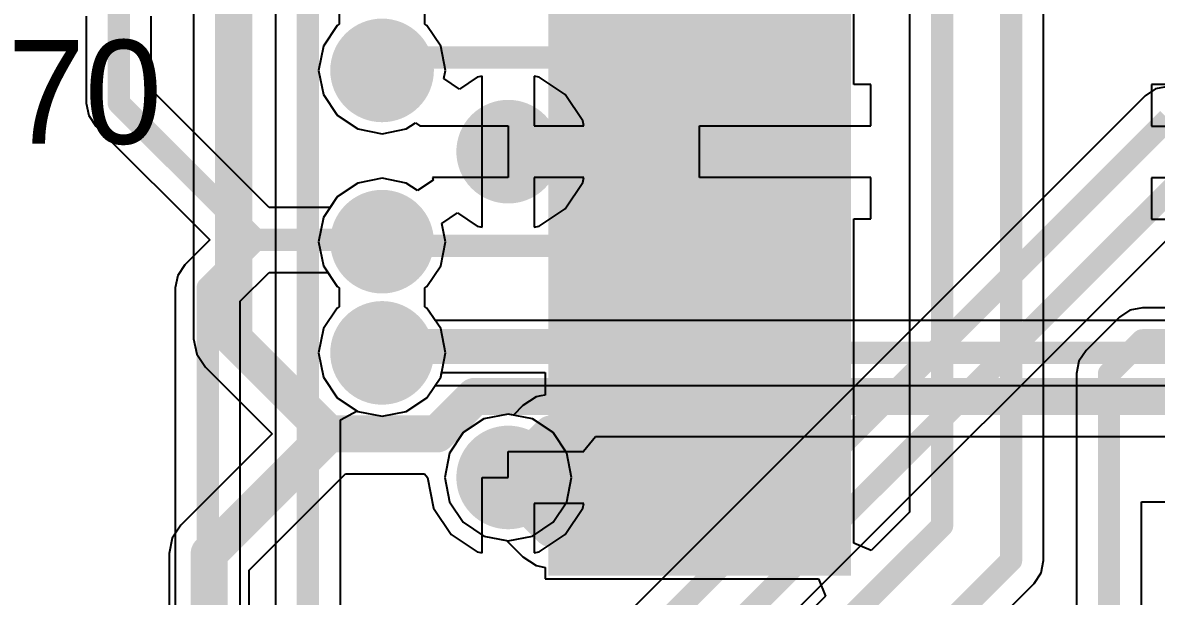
# Model space of a CAD drawing. Header units: millimetres. Extents: x 73 to 190, y 73 to 267.
# Drawn here: x 80.98 to 88.62, y 95.1 to 98.97 of the extents above; entities that cross this region are included whole.
import ezdxf

# ---------------------------------------------------------------- set-up
doc = ezdxf.new("R2010")
doc.units = ezdxf.units.MM
for name, color, linetype in [('BottomLayer', 5, 'Continuous'), ('BottomSolder', 6, 'Continuous'), ('DrillDrawing', 1, 'Continuous'), ('KeepOutLayer', 6, 'Continuous'), ('Mechanical1', 6, 'Continuous'), ('MidLayer1', 16, 'Continuous'), ('MidLayer2', 76, 'Continuous'), ('MultiLayer', 9, 'Continuous'), ('TopLayer', 1, 'Continuous'), ('TopOverlay', 2, 'Continuous'), ('TopPaste', 8, 'Continuous'), ('TopSolder', 216, 'Continuous'), ('ViaHoleLayer', 16, 'Continuous')]:
    doc.layers.add(name, color=color, linetype=linetype)

msp = doc.modelspace()

# ---------------------------------------------------------------- linework, layer by layer
at = {"layer": 'BottomLayer'}
for p, q in [((82.6808, 101.955), (82.6808, 92.7726)), ((83.6887, 98.9565), (83.6887, 99.066)), ((83.7024, 98.9474), (83.6887, 98.9565)), ((83.7951, 98.8086), (83.7024, 98.9474)), ((83.8276, 98.645), (83.7951, 98.8086)), ((83.8167, 98.5901), (83.8276, 98.645)), ((83.9223, 98.5195), (83.8167, 98.5901)), ((84.0419, 98.5994), (83.9223, 98.5195)), ((84.075, 98.606), (84.0419, 98.5994)), ((84.075, 98.097), (84.075, 98.606)), ((84.4581, 98.5994), (84.425, 98.606)), ((84.425, 98.606), (84.425, 98.272)), ((84.6346, 98.4815), (84.4581, 98.5994)), ((88.6141, 98.5201), (88.543, 98.4725)), ((88.698, 98.5367), (88.6141, 98.5201)), ((88.543, 98.4725), (84.255, 94.1846)), ((84.7525, 98.3051), (84.6346, 98.4815)), ((84.425, 98.272), (84.7591, 98.272)), ((84.7591, 98.272), (84.7525, 98.3051)), ((84.075, 97.5879), (84.075, 98.097)), ((84.7591, 97.922), (84.425, 97.922)), ((84.425, 97.922), (84.425, 97.5879)), ((84.6346, 97.7124), (84.7525, 97.8889)), ((84.7525, 97.8889), (84.7591, 97.922)), ((85.7311, 94.5457), (88.9338, 97.7483)), ((83.8032, 97.6129), (83.9088, 97.6835)), ((83.9088, 97.6835), (84.0419, 97.5945)), ((84.4581, 97.5945), (84.6346, 97.7124)), ((83.8276, 97.49), (83.8032, 97.6129)), ((84.0419, 97.5945), (84.075, 97.5879)), ((84.425, 97.5879), (84.4581, 97.5945)), ((83.7951, 97.3264), (83.8276, 97.49)), ((83.7024, 97.1876), (83.7951, 97.3264)), ((83.6887, 97.1785), (83.7024, 97.1876)), ((83.6887, 97.0515), (83.6887, 97.1785)), ((83.7024, 97.0424), (83.6887, 97.0515)), ((83.7951, 96.9036), (83.7024, 97.0424)), ((83.8276, 96.74), (83.7951, 96.9036)), ((83.7951, 96.5764), (83.8276, 96.74)), ((83.7024, 96.4376), (83.7951, 96.5764)), ((83.5636, 96.3449), (83.7024, 96.4376)), ((83.1192, 96.2885), (83.2312, 96.3484)), ((83.1192, 92.7726), (83.1192, 96.2885)), ((83.2312, 96.3484), (83.2364, 96.3449)), ((83.2364, 96.3449), (83.4, 96.3124)), ((83.4, 96.3124), (83.5636, 96.3449)), ((84.0864, 96.2951), (83.9477, 96.2024)), ((84.25, 96.3276), (84.0864, 96.2951)), ((84.4137, 96.2951), (84.25, 96.3276)), ((84.5524, 96.2024), (84.4137, 96.2951)), ((83.9477, 96.2024), (83.855, 96.0636)), ((84.6451, 96.0636), (84.5524, 96.2024)), ((83.855, 96.0636), (83.8224, 95.9)), ((84.6776, 95.9), (84.6451, 96.0636)), ((83.8224, 95.9), (83.855, 95.7363)), ((84.6451, 95.7363), (84.6776, 95.9)), ((83.855, 95.7363), (83.9477, 95.5976)), ((84.5524, 95.5976), (84.6451, 95.7363)), ((83.9477, 95.5976), (84.0864, 95.5049)), ((84.4137, 95.5049), (84.5524, 95.5976)), ((84.0864, 95.5049), (84.25, 95.4724)), ((84.25, 95.4724), (84.4137, 95.5049))]:
    msp.add_line(p, q, dxfattribs=at)
at = {"layer": 'BottomLayer', "const_width": 0.15}
for points in [[(82.9, 92.45), (82.9, 101.955)], [(84.41, 94.0296), (88.698, 98.3175)], [(85.05, 94.1746), (88.843, 97.9675)]]:
    msp.add_lwpolyline(points, dxfattribs=at)
at = {"layer": 'BottomLayer', "const_width": 0.2794}
for points in [[(83.2603, 98.645, 1), (83.5397, 98.645, 1)], [(84.1103, 98.097, 1), (84.3897, 98.097, 1)], [(83.2603, 97.49, 1), (83.5397, 97.49, 1)], [(83.2603, 96.74, 1), (83.5397, 96.74, 1)], [(84.1103, 95.9, 1), (84.3897, 95.9, 1)]]:
    msp.add_lwpolyline(points, format="xyb", close=True, dxfattribs=at)
at = {"layer": 'BottomSolder', "const_width": 0.3494}
for points in [[(83.2253, 98.645, 1), (83.5747, 98.645, 1)], [(84.0753, 98.097, 1), (84.4247, 98.097, 1)], [(83.2253, 97.49, 1), (83.5747, 97.49, 1)], [(83.2253, 96.74, 1), (83.5747, 96.74, 1)], [(84.0753, 95.9, 1), (84.4247, 95.9, 1)]]:
    msp.add_lwpolyline(points, format="xyb", close=True, dxfattribs=at)
at = {"layer": 'DrillDrawing', "const_width": 0.15}
msp.add_lwpolyline([(74.931, 89.9697, -0.518122), (98.9409, 126.9804)], format="xyb", dxfattribs=at)
at = {"layer": 'DrillDrawing', "const_width": 0.1524}
for points in [[(83.3238, 98.645, 1), (83.4762, 98.645, 1)], [(84.1738, 98.097, 1), (84.3262, 98.097, 1)], [(83.3238, 97.49, 1), (83.4762, 97.49, 1)], [(83.3238, 96.74, 1), (83.4762, 96.74, 1)], [(84.1738, 95.9, 1), (84.3262, 95.9, 1)]]:
    msp.add_lwpolyline(points, format="xyb", close=True, dxfattribs=at)
at = {"layer": 'KeepOutLayer', "const_width": 0.15}
msp.add_lwpolyline([(74.931, 89.9697, -0.518122), (98.9409, 126.9804)], format="xyb", dxfattribs=at)
at = {"layer": 'Mechanical1', "const_width": 0.15}
msp.add_lwpolyline([(74.931, 89.9697, -0.518122), (98.9409, 126.9804)], format="xyb", dxfattribs=at)
at = {"layer": 'MidLayer1'}
for p, q in [((83.1113, 99.0835), (83.1113, 98.9565)), ((83.6887, 98.9565), (83.6887, 99.0835)), ((83.0976, 98.9474), (83.0049, 98.8086)), ((83.1113, 98.9565), (83.0976, 98.9474)), ((83.7024, 98.9474), (83.6887, 98.9565)), ((83.7951, 98.8086), (83.7024, 98.9474)), ((83.0049, 98.8086), (82.9724, 98.645)), ((83.8276, 98.645), (83.7951, 98.8086)), ((82.9724, 98.645), (83.0049, 98.4814)), ((83.8167, 98.5901), (83.8276, 98.645)), ((83.9223, 98.5195), (83.8167, 98.5901)), ((84.0419, 98.5994), (83.9223, 98.5195)), ((84.075, 98.606), (84.0419, 98.5994)), ((84.075, 98.272), (84.075, 98.606)), ((84.4581, 98.5994), (84.425, 98.606)), ((84.425, 98.606), (84.425, 98.272)), ((84.6346, 98.4815), (84.4581, 98.5994)), ((83.0049, 98.4814), (83.0976, 98.3426)), ((84.7525, 98.3051), (84.6346, 98.4815)), ((83.0976, 98.3426), (83.2364, 98.2499)), ((83.5636, 98.2499), (83.6251, 98.291)), ((83.6251, 98.291), (83.6536, 98.272)), ((83.6536, 98.272), (84.075, 98.272)), ((84.425, 98.272), (84.7591, 98.272)), ((84.7591, 98.272), (84.7525, 98.3051)), ((83.2364, 98.2499), (83.4, 98.2174)), ((83.4, 98.2174), (83.5636, 98.2499)), ((83.4, 97.9176), (83.2364, 97.8851)), ((83.5636, 97.8851), (83.4, 97.9176)), ((83.7443, 97.9055), (83.6387, 97.835)), ((84.075, 97.922), (83.741, 97.922)), ((83.741, 97.922), (83.7443, 97.9055)), ((84.075, 97.5879), (84.075, 97.922)), ((84.7591, 97.922), (84.425, 97.922)), ((84.425, 97.922), (84.425, 97.5879)), ((84.6346, 97.7124), (84.7525, 97.8889)), ((84.7525, 97.8889), (84.7591, 97.922)), ((83.2364, 97.8851), (83.0976, 97.7924)), ((83.6387, 97.835), (83.5636, 97.8851)), ((83.0976, 97.7924), (83.0049, 97.6537)), ((83.8032, 97.6129), (83.9088, 97.6835)), ((83.9088, 97.6835), (84.0419, 97.5945)), ((84.4581, 97.5945), (84.6346, 97.7124)), ((83.0049, 97.6537), (82.9724, 97.49)), ((83.8276, 97.49), (83.8032, 97.6129)), ((84.0419, 97.5945), (84.075, 97.5879)), ((84.425, 97.5879), (84.4581, 97.5945)), ((82.9724, 97.49), (83.0049, 97.3264)), ((83.7951, 97.3264), (83.8276, 97.49)), ((83.0049, 97.3264), (83.0976, 97.1876)), ((83.7024, 97.1876), (83.7951, 97.3264)), ((83.0976, 97.1876), (83.1113, 97.1785)), ((83.1113, 97.1785), (83.1113, 97.0515)), ((83.6887, 97.1785), (83.7024, 97.1876)), ((83.6887, 97.0515), (83.6887, 97.1785)), ((83.1113, 97.0515), (83.0976, 97.0424)), ((83.7024, 97.0424), (83.6887, 97.0515)), ((83.0976, 97.0424), (83.0049, 96.9036)), ((83.7579, 96.9592), (83.7024, 97.0424)), ((83.0049, 96.9036), (82.9724, 96.74)), ((88.785, 96.9592), (83.7579, 96.9592)), ((82.9724, 96.74), (83.0049, 96.5764)), ((83.0049, 96.5764), (83.0976, 96.4376)), ((83.7024, 96.4376), (83.7579, 96.5208)), ((83.7579, 96.5208), (88.6942, 96.5208)), ((83.0976, 96.4376), (83.2364, 96.3449)), ((83.5636, 96.3449), (83.7024, 96.4376)), ((83.2364, 96.3449), (83.4, 96.3124)), ((83.4, 96.3124), (83.5636, 96.3449)), ((84.0864, 96.2951), (83.9477, 96.2024)), ((84.25, 96.3276), (84.0864, 96.2951)), ((84.4137, 96.2951), (84.25, 96.3276)), ((84.5524, 96.2024), (84.4137, 96.2951)), ((83.9477, 96.2024), (83.855, 96.0636)), ((84.6451, 96.0636), (84.5524, 96.2024)), ((83.855, 96.0636), (83.8224, 95.9)), ((84.6776, 95.9), (84.6451, 96.0636)), ((83.8224, 95.9), (83.855, 95.7363)), ((84.6451, 95.7363), (84.6776, 95.9)), ((83.855, 95.7363), (83.9477, 95.5976)), ((84.5524, 95.5976), (84.6451, 95.7363)), ((83.9477, 95.5976), (84.0864, 95.5049)), ((84.4137, 95.5049), (84.5524, 95.5976)), ((84.0864, 95.5049), (84.25, 95.4724)), ((84.25, 95.4724), (84.4137, 95.5049))]:
    msp.add_line(p, q, dxfattribs=at)
for points, const_width in [([(83.2603, 98.645, 1), (83.5397, 98.645, 1)], 0.2794), ([(84.1103, 98.097, 1), (84.3897, 98.097, 1)], 0.2794), ([(83.2603, 97.49, 1), (83.5397, 97.49, 1)], 0.2794), ([(83.2603, 96.74, 1), (83.5397, 96.74, 1)], 0.2794), ([(83.3625, 96.74, 1), (83.4375, 96.74, 1)], 0.075), ([(84.1103, 95.9, 1), (84.3897, 95.9, 1)], 0.2794)]:
    msp.add_lwpolyline(points, format="xyb", close=True, dxfattribs=dict(at, const_width=const_width))
at = {"layer": 'MidLayer1', "const_width": 0.15}
msp.add_lwpolyline([(83.4, 96.74), (88.785, 96.74)], dxfattribs=at)
at = {"layer": 'MidLayer2'}
for p, q in [((82.1298, 103.0384), (82.1298, 96.835)), ((82.1298, 96.835), (82.1504, 96.7316)), ((82.1504, 96.7316), (82.2089, 96.6439)), ((82.2089, 96.6439), (82.6593, 96.1936)), ((82.6593, 96.1936), (82.0439, 95.5783)), ((84.7585, 96.078), (84.839, 96.1762)), ((84.839, 96.1762), (89.1439, 96.1762)), ((84.25, 95.9), (84.25, 96.075)), ((84.25, 96.075), (84.7591, 96.075)), ((84.7591, 96.075), (84.7585, 96.078)), ((82.5052, 95.2753), (83.1533, 95.9234)), ((83.1533, 95.9234), (83.6869, 95.9234)), ((83.6869, 95.9234), (83.7062, 95.9)), ((83.7062, 95.9), (83.7476, 95.6919)), ((84.075, 95.3909), (84.075, 95.9)), ((84.075, 95.9), (84.25, 95.9)), ((83.7476, 95.6919), (83.8655, 95.5154)), ((84.7591, 95.725), (84.425, 95.725)), ((84.425, 95.725), (84.425, 95.3909)), ((84.6346, 95.5154), (84.7525, 95.6919)), ((84.7525, 95.6919), (84.7591, 95.725)), ((82.0439, 95.5783), (81.9854, 95.4906)), ((81.9854, 95.4906), (81.9648, 95.3872)), ((83.8655, 95.5154), (84.0419, 95.3975)), ((84.4581, 95.3975), (84.6346, 95.5154)), ((81.9648, 95.3872), (81.9648, 85.265)), ((84.0419, 95.3975), (84.075, 95.3909)), ((84.425, 95.3909), (84.4581, 95.3975)), ((82.5052, 92.8071), (82.5052, 95.2753))]:
    msp.add_line(p, q, dxfattribs=at)
at = {"layer": 'MidLayer2', "const_width": 0.25}
for points in [[(82.4, 96.835), (82.4, 103.0384)], [(82.4, 96.835), (83.0414, 96.1936)], [(83.7709, 96.1936), (84.0237, 96.4464)], [(84.0237, 96.4464), (89.2559, 96.4464)], [(82.235, 95.3872), (83.0414, 96.1936)], [(83.0414, 96.1936), (83.7709, 96.1936)], [(82.235, 85.265), (82.235, 95.3872)]]:
    msp.add_lwpolyline(points, dxfattribs=at)
at = {"layer": 'MidLayer2'}
for points, const_width in [([(83.2603, 98.645, 1), (83.5397, 98.645, 1)], 0.2794), ([(84.1103, 98.097, 1), (84.3897, 98.097, 1)], 0.2794), ([(83.2603, 97.49, 1), (83.5397, 97.49, 1)], 0.2794), ([(83.2603, 96.74, 1), (83.5397, 96.74, 1)], 0.2794), ([(82.3375, 96.835, 1), (82.4625, 96.835, 1)], 0.125), ([(82.3375, 96.835, 1), (82.4625, 96.835, 1)], 0.125), ([(83.9612, 96.4464, 1), (84.0862, 96.4464, 1)], 0.125), ([(83.9612, 96.4464, 1), (84.0862, 96.4464, 1)], 0.125), ([(82.9789, 96.1936, 1), (83.1039, 96.1936, 1)], 0.125), ([(82.9789, 96.1936, 1), (83.1039, 96.1936, 1)], 0.125), ([(82.9789, 96.1936, 1), (83.1039, 96.1936, 1)], 0.125), ([(83.7084, 96.1936, 1), (83.8334, 96.1936, 1)], 0.125), ([(83.7084, 96.1936, 1), (83.8334, 96.1936, 1)], 0.125), ([(84.1103, 95.9, 1), (84.3897, 95.9, 1)], 0.2794), ([(82.1725, 95.3872, 1), (82.2975, 95.3872, 1)], 0.125), ([(82.1725, 95.3872, 1), (82.2975, 95.3872, 1)], 0.125)]:
    msp.add_lwpolyline(points, format="xyb", close=True, dxfattribs=dict(at, const_width=const_width))
at = {"layer": 'MultiLayer', "const_width": 0.2794}
for points in [[(83.2603, 98.645, 1), (83.5397, 98.645, 1)], [(84.1103, 98.097, 1), (84.3897, 98.097, 1)], [(83.2603, 97.49, 1), (83.5397, 97.49, 1)], [(83.2603, 96.74, 1), (83.5397, 96.74, 1)], [(84.1103, 95.9, 1), (84.3897, 95.9, 1)]]:
    msp.add_lwpolyline(points, format="xyb", close=True, dxfattribs=at)
at = {"layer": 'TopLayer'}
for p, q in [((87.8592, 95.34), (87.8592, 100.16)), ((83.1113, 99.0835), (83.1113, 98.9565)), ((86.9558, 99.0524), (86.9558, 95.6658)), ((81.4058, 99.01), (81.4058, 98.425)), ((81.8442, 98.5158), (81.8442, 99.01)), ((86.58, 98.551), (86.58, 99.027)), ((83.0976, 98.9474), (83.0049, 98.8086)), ((83.1113, 98.9565), (83.0976, 98.9474)), ((83.0049, 98.8086), (82.9724, 98.645)), ((82.9724, 98.645), (83.0049, 98.4814)), ((82.6388, 97.7212), (81.8442, 98.5158)), ((86.694, 98.551), (86.58, 98.551)), ((86.694, 98.272), (86.694, 98.551)), ((88.7, 98.549), (88.586, 98.549)), ((88.586, 98.549), (88.586, 98.27)), ((81.4058, 98.425), (81.4225, 98.3411)), ((83.0049, 98.4814), (83.0976, 98.3426)), ((81.4225, 98.3411), (81.47, 98.27)), ((81.47, 98.27), (82.238, 97.502)), ((83.0976, 98.3426), (83.2364, 98.2499)), ((83.5636, 98.2499), (83.6251, 98.291)), ((83.6251, 98.291), (83.6536, 98.272)), ((83.6536, 98.272), (84.25, 98.272)), ((84.25, 98.272), (84.25, 97.922)), ((85.54, 97.922), (85.54, 98.272)), ((85.54, 98.272), (86.694, 98.272)), ((88.586, 98.27), (89.74, 98.27)), ((83.2364, 98.2499), (83.4, 98.2174)), ((83.4, 98.2174), (83.5636, 98.2499)), ((83.4, 97.9176), (83.2364, 97.8851)), ((83.5636, 97.8851), (83.4, 97.9176)), ((83.7443, 97.9055), (83.6387, 97.835)), ((84.25, 97.922), (83.741, 97.922)), ((83.741, 97.922), (83.7443, 97.9055)), ((86.694, 97.922), (85.54, 97.922)), ((86.694, 97.643), (86.694, 97.922)), ((89.74, 97.92), (88.586, 97.92)), ((88.586, 97.92), (88.586, 97.641)), ((83.2364, 97.8851), (83.0976, 97.7924)), ((83.6387, 97.835), (83.5636, 97.8851)), ((83.0976, 97.7924), (83.05, 97.7212)), ((83.05, 97.7212), (82.6388, 97.7212)), ((86.58, 97.122), (86.58, 97.643)), ((86.58, 97.643), (86.694, 97.643)), ((88.586, 97.641), (88.7, 97.641)), ((82.238, 97.502), (82.07, 97.3339)), ((82.07, 97.3339), (82.0225, 97.2628)), ((82.4442, 97.0881), (82.6388, 97.2828)), ((82.6388, 97.2828), (83.0341, 97.2828)), ((83.0341, 97.2828), (83.0976, 97.1876)), ((82.0225, 97.2628), (82.0058, 97.1789)), ((82.0058, 97.1789), (82.0058, 92.4674)), ((83.0976, 97.1876), (83.1113, 97.1785)), ((83.1113, 97.1785), (83.1113, 97.0515)), ((82.4442, 92.6886), (82.4442, 97.0881)), ((83.1113, 97.0515), (83.0976, 97.0424)), ((86.58, 96.487), (86.58, 97.122)), ((83.0976, 97.0424), (83.0049, 96.9036)), ((88.37, 96.98), (88.145, 96.755)), ((88.4411, 97.0275), (88.37, 96.98)), ((88.525, 97.0442), (88.4411, 97.0275)), ((88.7, 97.0442), (88.525, 97.0442)), ((83.0049, 96.9036), (82.9724, 96.74)), ((88.145, 96.755), (88.0975, 96.6839)), ((82.9724, 96.74), (83.0049, 96.5764)), ((88.0975, 96.6839), (88.0808, 96.6)), ((83.7951, 96.5764), (83.8013, 96.6078)), ((83.8013, 96.6078), (84.5, 96.6078)), ((84.5, 96.6078), (84.5, 96.487)), ((88.0808, 96.6), (88.0808, 94.525)), ((83.0049, 96.5764), (83.0976, 96.4376)), ((83.7024, 96.4376), (83.7951, 96.5764)), ((83.0976, 96.4376), (83.2364, 96.3449)), ((83.5636, 96.3449), (83.7024, 96.4376)), ((84.4378, 96.4435), (84.3934, 96.4139)), ((84.4693, 96.4498), (84.4378, 96.4435)), ((84.4378, 96.4435), (84.4378, 96.4435)), ((84.4378, 96.4435), (84.4378, 96.4435)), ((84.5, 96.4559), (84.4693, 96.4498)), ((84.5, 96.487), (84.5, 96.4559)), ((86.58, 95.852), (86.58, 96.487)), ((84.3495, 96.3845), (84.2855, 96.3205)), ((84.3934, 96.4139), (84.3495, 96.3845)), ((84.3495, 96.3845), (84.3495, 96.3845)), ((84.3495, 96.3845), (84.3495, 96.3845)), ((83.2364, 96.3449), (83.4, 96.3124)), ((83.4, 96.3124), (83.5636, 96.3449)), ((84.0864, 96.2951), (83.9477, 96.2024)), ((84.25, 96.3276), (84.0864, 96.2951)), ((84.2855, 96.3205), (84.25, 96.3276)), ((83.9477, 96.2024), (83.855, 96.0636)), ((83.855, 96.0636), (83.8224, 95.9)), ((83.8224, 95.9), (83.855, 95.7363)), ((86.58, 95.4559), (86.58, 95.852)), ((83.855, 95.7363), (83.9477, 95.5976)), ((88.5192, 94.6158), (88.5192, 95.736)), ((88.5192, 95.736), (88.586, 95.736)), ((88.586, 95.736), (88.586, 95.736)), ((88.586, 95.736), (88.7, 95.736)), ((83.9477, 95.5976), (84.0864, 95.5049)), ((86.9558, 95.6658), (86.6973, 95.4073)), ((84.0864, 95.5049), (84.2395, 95.4745)), ((84.2395, 95.4745), (84.3495, 95.3645)), ((86.6973, 95.4073), (86.58, 95.4559)), ((84.3495, 95.3645), (84.3495, 95.3645)), ((84.3495, 95.3645), (84.3495, 95.3645)), ((84.3495, 95.3645), (84.3934, 95.3351)), ((84.3934, 95.3351), (84.4378, 95.3055)), ((84.4378, 95.3055), (84.4378, 95.3055)), ((84.4378, 95.3055), (84.4378, 95.3055)), ((84.4378, 95.3055), (84.4693, 95.2992)), ((84.4693, 95.2992), (84.5, 95.2931)), ((84.5, 95.2931), (84.5, 95.217)), ((87.8425, 95.2561), (87.8592, 95.34)), ((84.5, 95.217), (86.341, 95.217)), ((86.341, 95.217), (86.3896, 95.0996)), ((87.795, 95.185), (87.8425, 95.2561)), ((86.4257, 93.8157), (87.795, 95.185)), ((86.3896, 95.0996), (85.7231, 94.4331))]:
    msp.add_line(p, q, dxfattribs=at)
for points, const_width in [([(87.64, 95.34), (87.64, 100.16)], 0.15), ([(81.625, 98.425), (81.625, 99.35)], 0.15), ([(87.175, 95.575), (87.175, 99.375)], 0.15), ([(83.4, 98.645), (83.487, 98.732)], 0.15), ([(83.487, 98.732), (85.54, 98.732)], 0.15), ([(81.625, 98.425), (82.548, 97.502)], 0.15), ([(84.25, 98.097), (85.54, 98.097)], 0.254), ([(82.225, 97.1789), (82.548, 97.502)], 0.15), ([(82.548, 97.502), (83.388, 97.502)], 0.15), ([(83.388, 97.502), (83.4, 97.49)], 0.15), ([(83.4, 97.49), (83.428, 97.462)], 0.15), ([(83.428, 97.462), (85.54, 97.462)], 0.15), ([(82.225, 92.4674), (82.225, 97.1789)], 0.15), ([(83.4, 96.74), (83.487, 96.827)], 0.15), ([(83.487, 96.827), (85.54, 96.827)], 0.15), ([(88.3, 96.6), (88.525, 96.825)], 0.15), ([(88.525, 96.825), (89.74, 96.825)], 0.15), ([(88.3, 94.525), (88.3, 96.6)], 0.15), ([(84.25, 95.9), (84.542, 96.192)], 0.254), ([(84.542, 96.192), (85.54, 96.192)], 0.254), ([(84.25, 95.849), (84.542, 95.557)], 0.254), ([(84.542, 95.557), (85.54, 95.557)], 0.254), ([(85.65, 94.05), (87.175, 95.575)], 0.15), ([(86.1025, 93.8025), (87.64, 95.34)], 0.15)]:
    msp.add_lwpolyline(points, dxfattribs=dict(at, const_width=const_width))
for points, const_width in [([(83.2603, 98.645, 1), (83.5397, 98.645, 1)], 0.2794), ([(83.4495, 98.732, 1), (83.5245, 98.732, 1)], 0.075), ([(83.4495, 98.732, 1), (83.5245, 98.732, 1)], 0.075), ([(85.5025, 98.732, 1), (85.5775, 98.732, 1)], 0.075), ([(83.3625, 98.645, 1), (83.4375, 98.645, 1)], 0.075), ([(81.5875, 98.425, 1), (81.6625, 98.425, 1)], 0.075), ([(81.5875, 98.425, 1), (81.6625, 98.425, 1)], 0.075), ([(84.1103, 98.097, 1), (84.3897, 98.097, 1)], 0.2794), ([(84.1865, 98.097, 1), (84.3135, 98.097, 1)], 0.127), ([(85.4765, 98.097, 1), (85.6035, 98.097, 1)], 0.127), ([(83.2603, 97.49, 1), (83.5397, 97.49, 1)], 0.2794), ([(82.5105, 97.502, 1), (82.5855, 97.502, 1)], 0.075), ([(82.5105, 97.502, 1), (82.5855, 97.502, 1)], 0.075), ([(82.5105, 97.502, 1), (82.5855, 97.502, 1)], 0.075), ([(83.3505, 97.502, 1), (83.4255, 97.502, 1)], 0.075), ([(83.3505, 97.502, 1), (83.4255, 97.502, 1)], 0.075), ([(83.3625, 97.49, 1), (83.4375, 97.49, 1)], 0.075), ([(83.3625, 97.49, 1), (83.4375, 97.49, 1)], 0.075), ([(83.3905, 97.462, 1), (83.4655, 97.462, 1)], 0.075), ([(83.3905, 97.462, 1), (83.4655, 97.462, 1)], 0.075), ([(85.5025, 97.462, 1), (85.5775, 97.462, 1)], 0.075), ([(82.1875, 97.1789, 1), (82.2625, 97.1789, 1)], 0.075), ([(82.1875, 97.1789, 1), (82.2625, 97.1789, 1)], 0.075), ([(83.2603, 96.74, 1), (83.5397, 96.74, 1)], 0.2794), ([(83.4495, 96.827, 1), (83.5245, 96.827, 1)], 0.075), ([(83.4495, 96.827, 1), (83.5245, 96.827, 1)], 0.075), ([(85.5025, 96.827, 1), (85.5775, 96.827, 1)], 0.075), ([(88.4875, 96.825, 1), (88.5625, 96.825, 1)], 0.075), ([(88.4875, 96.825, 1), (88.5625, 96.825, 1)], 0.075), ([(83.3625, 96.74, 1), (83.4375, 96.74, 1)], 0.075), ([(88.2625, 96.6, 1), (88.3375, 96.6, 1)], 0.075), ([(88.2625, 96.6, 1), (88.3375, 96.6, 1)], 0.075), ([(84.4785, 96.192, 1), (84.6055, 96.192, 1)], 0.127), ([(84.4785, 96.192, 1), (84.6055, 96.192, 1)], 0.127), ([(85.4765, 96.192, 1), (85.6035, 96.192, 1)], 0.127), ([(84.1103, 95.9, 1), (84.3897, 95.9, 1)], 0.2794), ([(84.1865, 95.9, 1), (84.3135, 95.9, 1)], 0.127), ([(84.1865, 95.849, 1), (84.3135, 95.849, 1)], 0.127), ([(84.4785, 95.557, 1), (84.6055, 95.557, 1)], 0.127), ([(84.4785, 95.557, 1), (84.6055, 95.557, 1)], 0.127), ([(85.4765, 95.557, 1), (85.6035, 95.557, 1)], 0.127), ([(87.1375, 95.575, 1), (87.2125, 95.575, 1)], 0.075), ([(87.1375, 95.575, 1), (87.2125, 95.575, 1)], 0.075), ([(87.6025, 95.34, 1), (87.6775, 95.34, 1)], 0.075), ([(87.6025, 95.34, 1), (87.6775, 95.34, 1)], 0.075)]:
    msp.add_lwpolyline(points, format="xyb", close=True, dxfattribs=dict(at, const_width=const_width))
for points in [[(86.44, 98.532), (86.44, 98.932), (84.64, 98.532), (84.64, 98.932)], [(86.44, 97.897), (86.44, 98.297), (84.64, 97.897), (84.64, 98.297)], [(86.44, 97.262), (86.44, 97.662), (84.64, 97.262), (84.64, 97.662)], [(86.44, 96.627), (86.44, 97.027), (84.64, 96.627), (84.64, 97.027)], [(86.44, 95.992), (86.44, 96.392), (84.64, 95.992), (84.64, 96.392)], [(86.44, 95.357), (86.44, 95.757), (84.64, 95.357), (84.64, 95.757)]]:
    msp.add_solid(points, dxfattribs=at)
at = {"layer": 'TopPaste'}
for points in [[(86.39, 98.582), (86.39, 98.882), (84.69, 98.582), (84.69, 98.882)], [(86.39, 97.947), (86.39, 98.247), (84.69, 97.947), (84.69, 98.247)], [(86.39, 97.312), (86.39, 97.612), (84.69, 97.312), (84.69, 97.612)], [(86.39, 96.677), (86.39, 96.977), (84.69, 96.677), (84.69, 96.977)], [(86.39, 96.042), (86.39, 96.342), (84.69, 96.042), (84.69, 96.342)], [(86.39, 95.407), (86.39, 95.707), (84.69, 95.407), (84.69, 95.707)]]:
    msp.add_solid(points, dxfattribs=at)
at = {"layer": 'TopSolder', "const_width": 0.3494}
for points in [[(83.2253, 98.645, 1), (83.5747, 98.645, 1)], [(84.0753, 98.097, 1), (84.4247, 98.097, 1)], [(83.2253, 97.49, 1), (83.5747, 97.49, 1)], [(83.2253, 96.74, 1), (83.5747, 96.74, 1)], [(84.0753, 95.9, 1), (84.4247, 95.9, 1)]]:
    msp.add_lwpolyline(points, format="xyb", close=True, dxfattribs=at)
at = {"layer": 'TopSolder'}
for points in [[(86.56, 98.412), (86.56, 99.052), (84.52, 98.412), (84.52, 99.052)], [(86.56, 97.777), (86.56, 98.417), (84.52, 97.777), (84.52, 98.417)], [(86.56, 97.142), (86.56, 97.782), (84.52, 97.142), (84.52, 97.782)], [(86.56, 96.507), (86.56, 97.147), (84.52, 96.507), (84.52, 97.147)], [(86.56, 95.872), (86.56, 96.512), (84.52, 95.872), (84.52, 96.512)], [(86.56, 95.237), (86.56, 95.877), (84.52, 95.237), (84.52, 95.877)]]:
    msp.add_solid(points, dxfattribs=at)
at = {"layer": 'ViaHoleLayer', "const_width": 0.1524}
for points in [[(83.3238, 98.645, 1), (83.4762, 98.645, 1)], [(84.1738, 98.097, 1), (84.3262, 98.097, 1)], [(83.3238, 97.49, 1), (83.4762, 97.49, 1)], [(83.3238, 96.74, 1), (83.4762, 96.74, 1)], [(84.1738, 95.9, 1), (84.3262, 95.9, 1)]]:
    msp.add_lwpolyline(points, format="xyb", close=True, dxfattribs=at)

# ---------------------------------------------------------------- texts
at = {"layer": 'TopOverlay'}
msp.add_text('R70', height=0.7, rotation=360, dxfattribs=at).set_placement((80.2, 98.15))

doc.saveas('drawing.dxf')
